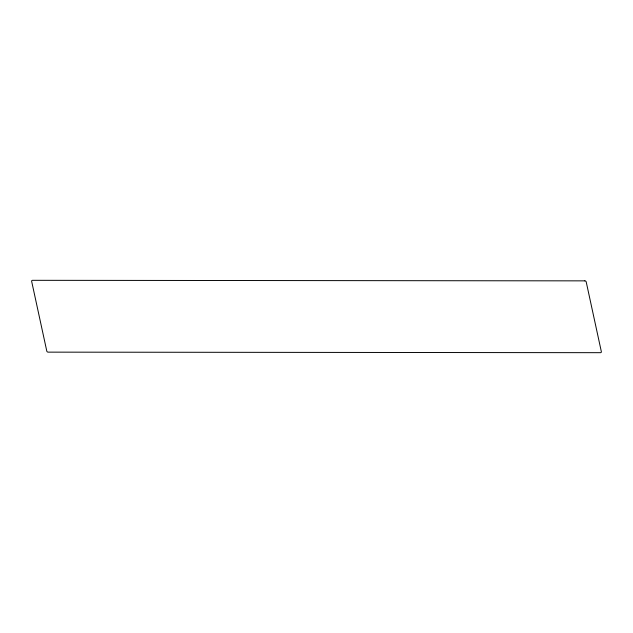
<?xml version="1.0" encoding="UTF-8"?>
<svg xmlns="http://www.w3.org/2000/svg" width="633" height="633" viewBox="0 0 633 633"><rect width="100%" height="100%" fill="white"/><g stroke="black" fill="none" stroke-linecap="round" stroke-linejoin="round"><path stroke-width="0.95" d="M584.829 280.862L32.584 280.316A1.226 0.965 27.1 0 0 31.65 281.337L46.795 351.109A1.226 0.965 27.1 0 0 48.171 352.138L600.416 352.684A1.226 0.965 27.1 0 0 601.35 351.663L586.205 281.891A1.226 0.965 27.1 0 0 584.829 280.862"/></g></svg>
